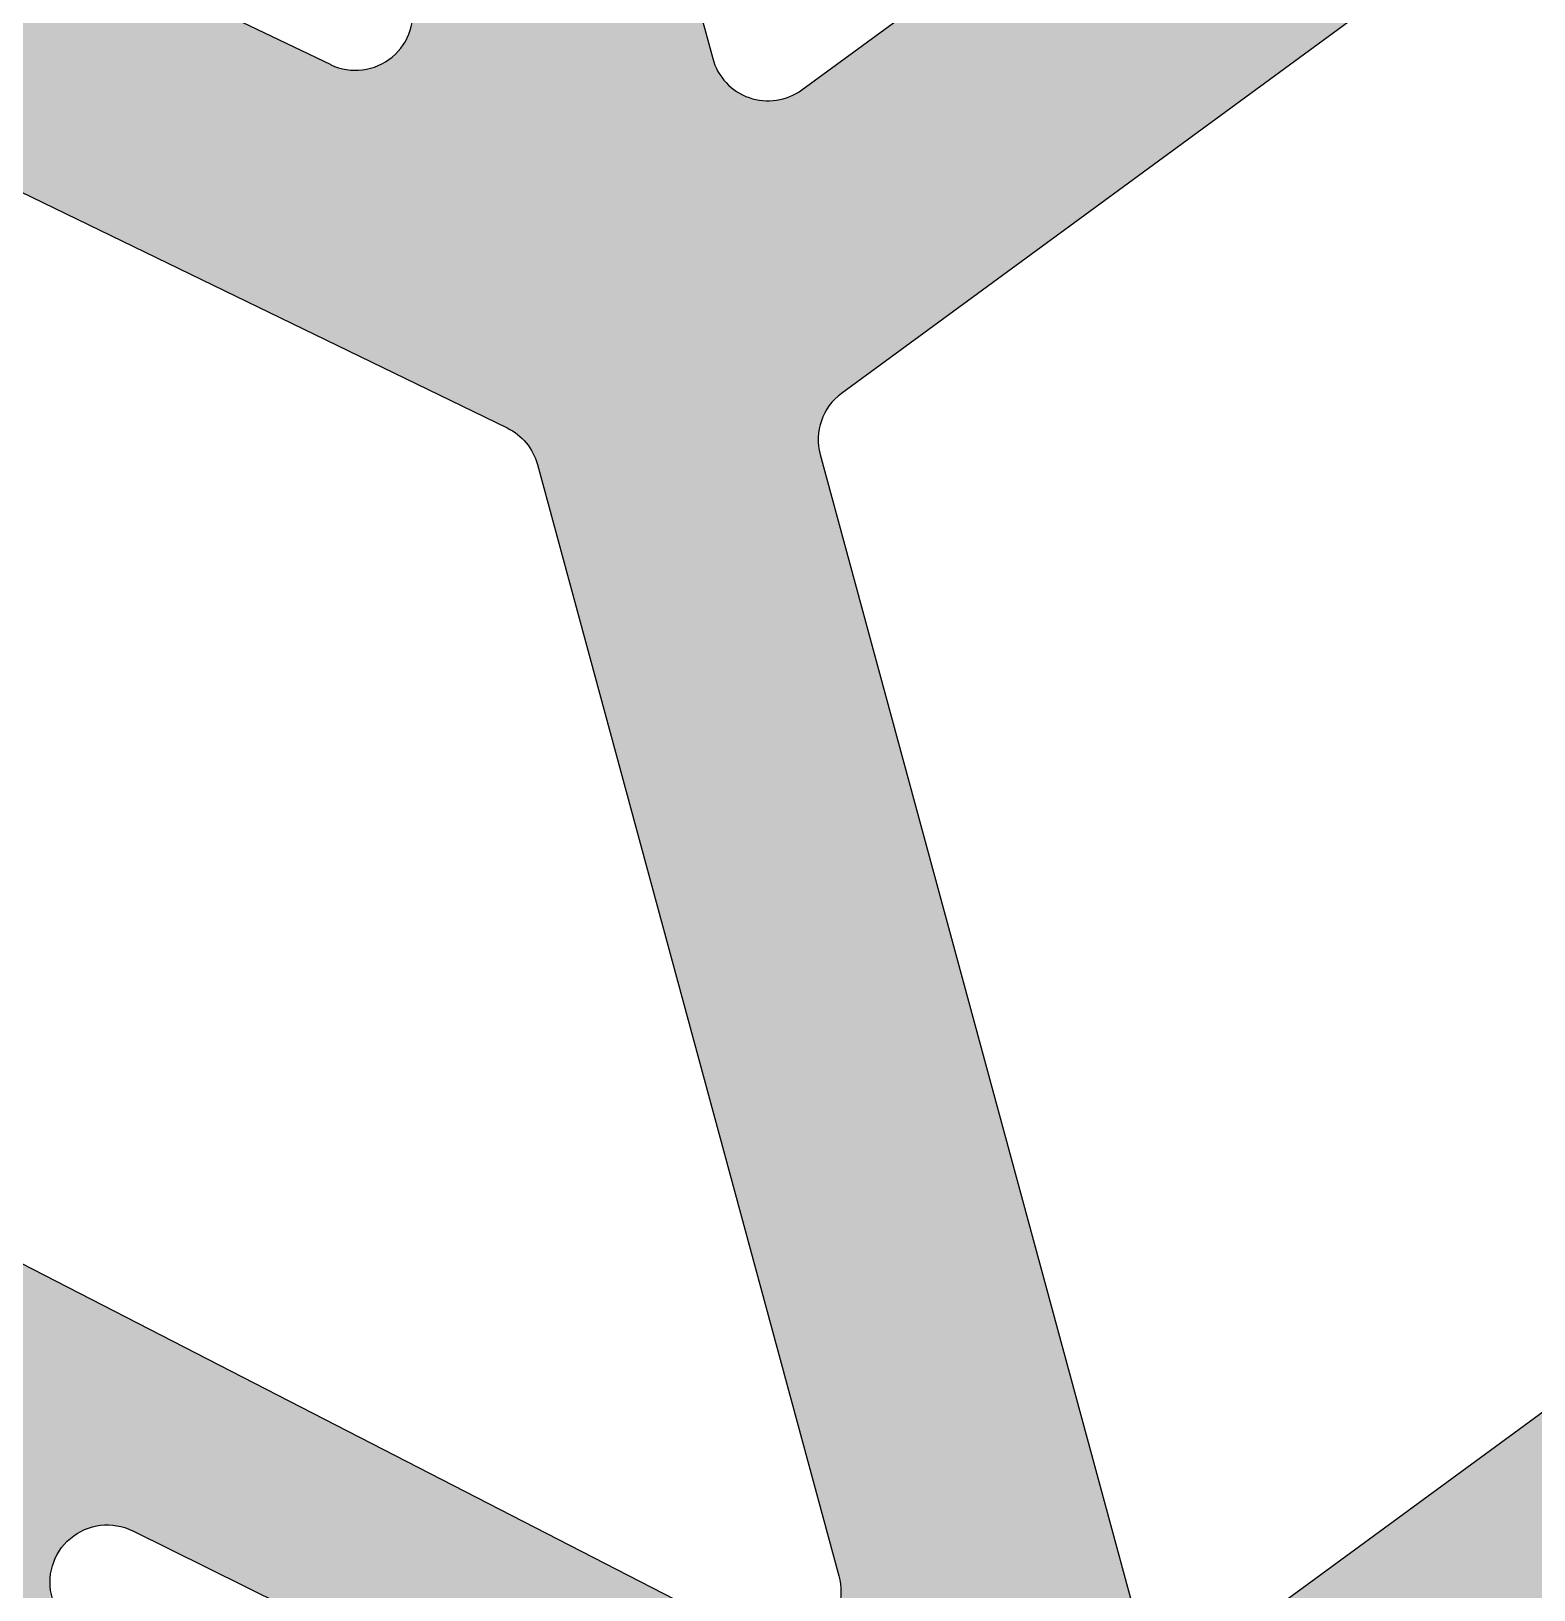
# Model space of a CAD drawing. Extents: x 181 to 485, y 440 to 775.
# Drawn here: x 300.5 to 352.9, y 508.9 to 563.2 of the extents above; entities that cross this region are included whole.
import ezdxf

# ---------------------------------------------------------------- set-up
doc = ezdxf.new("R2010")
doc.units = 0
doc.layers.add('LAYER_01', color=7, linetype='CONTINUOUS')

# ---------------------------------------------------------------- blocks, each defined once
blk = doc.blocks.new('*U1')
at = {"layer": 'LAYER_01', "linetype": 'CONTINUOUS'}
for points in [[(313.765, 551.006), (313.765, 600.83), (317.051, 549.41)], [(317.051, 549.41), (313.765, 600.83), (317.051, 588.714)], [(317.051, 549.41), (317.051, 588.714), (317.098, 549.387)], [(317.098, 549.387), (317.051, 588.714), (317.098, 588.543)], [(317.098, 549.387), (317.098, 588.543), (317.144, 549.363)], [(317.144, 549.363), (317.098, 588.543), (317.144, 588.373)], [(317.144, 549.363), (317.144, 588.373), (317.189, 549.337)], [(317.189, 549.337), (317.144, 588.373), (317.189, 588.205)], [(317.189, 549.337), (317.189, 588.205), (317.235, 549.309)], [(317.235, 549.309), (317.189, 588.205), (317.235, 588.039)], [(317.235, 549.309), (317.235, 588.039), (317.279, 549.281)], [(317.279, 549.281), (317.235, 588.039), (317.279, 587.875)], [(317.279, 549.281), (317.279, 587.875), (317.323, 549.251)], [(317.323, 549.251), (317.279, 587.875), (317.323, 587.713)], [(317.323, 549.251), (317.323, 587.713), (317.366, 549.22)], [(317.366, 549.22), (317.323, 587.713), (317.366, 587.553)], [(363.522, 576.141), (328.713, 562.215), (363.522, 587.742)], [(317.366, 549.22), (317.366, 587.553), (317.409, 549.188)], [(317.409, 549.188), (317.366, 587.553), (317.409, 587.396)], [(317.409, 549.188), (317.409, 587.396), (317.451, 549.154)], [(317.451, 549.154), (317.409, 587.396), (317.451, 587.242)], [(317.451, 549.154), (317.451, 587.242), (317.492, 549.119)], [(317.492, 549.119), (317.451, 587.242), (317.492, 587.091)], [(317.492, 549.119), (317.492, 587.091), (317.532, 549.083)], [(317.532, 549.083), (317.492, 587.091), (317.532, 586.942)], [(317.532, 549.083), (317.532, 586.942), (317.571, 549.046)], [(317.571, 549.046), (317.532, 586.942), (317.571, 586.798)], [(317.571, 549.046), (317.571, 586.798), (317.61, 549.008)], [(317.61, 549.008), (317.571, 586.798), (317.61, 586.657)], [(317.61, 549.008), (317.61, 586.657), (317.647, 548.969)], [(317.647, 548.969), (317.61, 586.657), (317.647, 586.519)], [(317.647, 548.969), (317.647, 586.519), (317.683, 548.928)], [(317.683, 548.928), (317.647, 586.519), (317.683, 586.386)], [(317.683, 548.928), (317.683, 586.386), (317.718, 548.887)], [(317.718, 548.887), (317.683, 586.386), (317.718, 586.256)], [(317.718, 548.887), (317.718, 586.256), (317.752, 548.845)], [(317.752, 548.845), (317.718, 586.256), (317.752, 586.131)], [(317.752, 548.845), (317.752, 586.131), (317.785, 548.802)], [(317.785, 548.802), (317.752, 586.131), (317.785, 586.01)], [(317.785, 548.802), (317.785, 586.01), (317.817, 548.758)], [(317.817, 548.758), (317.785, 586.01), (317.817, 585.893)], [(317.817, 548.758), (317.817, 585.893), (317.847, 548.713)], [(317.847, 548.713), (317.817, 585.893), (317.847, 585.781)], [(317.847, 548.713), (317.847, 585.781), (317.876, 548.668)], [(317.876, 548.668), (317.847, 585.781), (317.876, 585.673)], [(317.876, 548.668), (317.876, 585.673), (317.904, 548.622)], [(317.904, 548.622), (317.876, 585.673), (317.904, 585.571)], [(317.904, 548.622), (317.904, 585.571), (317.931, 548.575)], [(317.931, 548.575), (317.904, 585.571), (317.931, 585.473)], [(317.931, 548.575), (317.931, 585.473), (317.956, 548.527)], [(317.956, 548.527), (317.931, 585.473), (317.956, 585.38)], [(317.956, 548.527), (317.956, 585.38), (317.98, 548.48)], [(317.98, 548.48), (317.956, 585.38), (317.98, 585.292)], [(317.98, 548.48), (317.98, 585.292), (318.002, 548.431)], [(318.002, 548.431), (317.98, 585.292), (318.002, 585.209)], [(318.002, 548.431), (318.002, 585.209), (318.023, 548.383)], [(318.023, 548.383), (318.002, 585.209), (318.023, 585.131)], [(318.023, 548.383), (318.023, 585.131), (318.043, 548.333)], [(318.043, 548.333), (318.023, 585.131), (318.043, 585.058)], [(318.043, 548.333), (318.043, 585.058), (318.062, 548.284)], [(318.062, 548.284), (318.043, 585.058), (318.062, 584.99)], [(318.062, 548.284), (318.062, 584.99), (318.079, 548.234)], [(318.079, 548.234), (318.062, 584.99), (318.079, 584.928)], [(318.079, 548.234), (318.079, 584.928), (318.094, 548.185)], [(318.094, 548.185), (318.079, 584.928), (318.094, 584.87)], [(318.094, 548.185), (318.094, 584.87), (318.108, 548.135)], [(318.108, 548.135), (318.094, 584.87), (318.108, 584.818)], [(318.108, 548.135), (318.108, 584.818), (324.219, 525.608)], [(324.219, 525.608), (318.108, 584.818), (324.219, 562.291)], [(328.713, 550.615), (328.713, 562.215), (363.522, 576.141)], [(288.233, 563.398), (288.233, 572.955), (310.899, 552.396)], [(310.899, 552.396), (288.233, 572.955), (310.899, 562.078)], [(313.757, 551.009), (313.754, 563.672), (313.757, 563.708)], [(313.76, 551.008), (313.757, 563.708), (313.76, 563.744)], [(313.757, 551.009), (313.757, 563.708), (313.76, 551.008)], [(313.762, 551.007), (313.76, 563.744), (313.762, 563.78)], [(313.76, 551.008), (313.76, 563.744), (313.762, 551.007)], [(313.764, 551.006), (313.762, 563.78), (313.764, 563.816)], [(313.762, 551.007), (313.762, 563.78), (313.764, 551.006)], [(313.765, 551.006), (313.764, 563.852), (313.765, 563.888)], [(313.764, 551.006), (313.764, 563.816), (313.764, 563.852)], [(313.764, 551.006), (313.764, 563.852), (313.765, 551.006)], [(313.764, 551.006), (313.764, 563.816), (313.764, 551.006)], [(313.623, 551.075), (313.609, 563.107), (313.623, 563.141)], [(313.636, 551.068), (313.623, 563.141), (313.636, 563.175)], [(313.623, 551.075), (313.623, 563.141), (313.636, 551.068)], [(313.648, 551.062), (313.636, 563.175), (313.648, 563.209)], [(313.636, 551.068), (313.636, 563.175), (313.648, 551.062)], [(313.66, 551.056), (313.648, 563.209), (313.66, 563.244)], [(313.648, 551.062), (313.648, 563.209), (313.66, 551.056)], [(313.672, 551.051), (313.66, 563.244), (313.672, 563.279)], [(313.66, 551.056), (313.66, 563.244), (313.672, 551.051)], [(313.683, 551.046), (313.672, 563.279), (313.683, 563.314)], [(313.672, 551.051), (313.672, 563.279), (313.683, 551.046)], [(313.693, 551.041), (313.683, 563.314), (313.693, 563.349)], [(313.683, 551.046), (313.683, 563.314), (313.693, 551.041)], [(313.702, 551.036), (313.693, 563.349), (313.702, 563.384)], [(313.693, 551.041), (313.693, 563.349), (313.702, 551.036)], [(313.711, 551.032), (313.702, 563.384), (313.711, 563.42)], [(313.702, 551.036), (313.702, 563.384), (313.711, 551.032)], [(313.719, 551.028), (313.711, 563.42), (313.719, 563.456)], [(313.711, 551.032), (313.711, 563.42), (313.719, 551.028)], [(313.726, 551.024), (313.719, 563.456), (313.726, 563.492)], [(313.719, 551.028), (313.719, 563.456), (313.726, 551.024)], [(313.733, 551.021), (313.726, 563.492), (313.733, 563.527)], [(313.726, 551.024), (313.726, 563.492), (313.733, 551.021)], [(313.739, 551.018), (313.733, 563.527), (313.739, 563.563)], [(313.733, 551.021), (313.733, 563.527), (313.739, 551.018)], [(313.745, 551.015), (313.739, 563.563), (313.745, 563.6)], [(313.739, 551.018), (313.739, 563.563), (313.745, 551.015)], [(313.75, 551.013), (313.745, 563.6), (313.75, 563.636)], [(313.745, 551.015), (313.745, 563.6), (313.75, 551.013)], [(313.754, 551.011), (313.75, 563.636), (313.754, 563.672)], [(313.75, 551.013), (313.75, 563.636), (313.754, 551.011)], [(313.754, 551.011), (313.754, 563.672), (313.757, 551.009)], [(313.312, 551.226), (313.289, 562.587), (313.312, 562.614)], [(313.334, 551.215), (313.312, 562.614), (313.334, 562.641)], [(313.312, 551.226), (313.312, 562.614), (313.334, 551.215)], [(313.356, 551.204), (313.334, 562.641), (313.356, 562.669)], [(313.334, 551.215), (313.334, 562.641), (313.356, 551.204)], [(313.377, 551.194), (313.356, 562.669), (313.377, 562.698)], [(313.356, 551.204), (313.356, 562.669), (313.377, 551.194)], [(313.398, 551.184), (313.377, 562.698), (313.398, 562.727)], [(313.377, 551.194), (313.377, 562.698), (313.398, 551.184)], [(313.419, 551.174), (313.398, 562.727), (313.419, 562.756)], [(313.398, 551.184), (313.398, 562.727), (313.419, 551.174)], [(313.438, 551.164), (313.419, 562.756), (313.438, 562.786)], [(313.419, 551.174), (313.419, 562.756), (313.438, 551.164)], [(313.458, 551.155), (313.438, 562.786), (313.458, 562.817)], [(313.438, 551.164), (313.438, 562.786), (313.458, 551.155)], [(313.477, 551.145), (313.458, 562.817), (313.477, 562.847)], [(313.458, 551.155), (313.458, 562.817), (313.477, 551.145)], [(313.495, 551.136), (313.477, 562.847), (313.495, 562.879)], [(313.477, 551.145), (313.477, 562.847), (313.495, 551.136)], [(313.513, 551.128), (313.495, 562.879), (313.513, 562.91)], [(313.495, 551.136), (313.495, 562.879), (313.513, 551.128)], [(313.531, 551.119), (313.513, 562.91), (313.531, 562.942)], [(313.513, 551.128), (313.513, 562.91), (313.531, 551.119)], [(313.547, 551.111), (313.531, 562.942), (313.547, 562.974)], [(313.531, 551.119), (313.531, 562.942), (313.547, 551.111)], [(313.564, 551.103), (313.547, 562.974), (313.564, 563.007)], [(313.547, 551.111), (313.547, 562.974), (313.564, 551.103)], [(313.579, 551.096), (313.564, 563.007), (313.579, 563.04)], [(313.564, 551.103), (313.564, 563.007), (313.579, 551.096)], [(313.594, 551.088), (313.579, 563.04), (313.594, 563.073)], [(313.579, 551.096), (313.579, 563.04), (313.594, 551.088)], [(313.609, 551.081), (313.594, 563.073), (313.609, 563.107)], [(313.594, 551.088), (313.594, 563.073), (313.609, 551.081)], [(313.609, 551.081), (313.609, 563.107), (313.623, 551.075)], [(310.899, 552.396), (310.899, 562.078), (310.961, 552.367)], [(310.961, 552.367), (310.899, 562.078), (310.961, 562.05)], [(310.961, 552.367), (310.961, 562.05), (311.024, 552.336)], [(311.024, 552.336), (310.961, 562.05), (311.024, 562.023)], [(312.57, 551.585), (312.537, 562.036), (312.57, 562.051)], [(312.603, 551.57), (312.57, 562.051), (312.603, 562.065)], [(312.57, 551.585), (312.57, 562.051), (312.603, 551.57)], [(312.635, 551.554), (312.603, 562.065), (312.635, 562.081)], [(312.603, 551.57), (312.603, 562.065), (312.635, 551.554)], [(312.667, 551.538), (312.635, 562.081), (312.667, 562.096)], [(312.635, 551.554), (312.635, 562.081), (312.667, 551.538)], [(312.699, 551.523), (312.667, 562.096), (312.699, 562.113)], [(312.667, 551.538), (312.667, 562.096), (312.699, 551.523)], [(312.73, 551.508), (312.699, 562.113), (312.73, 562.129)], [(312.699, 551.523), (312.699, 562.113), (312.73, 551.508)], [(312.761, 551.493), (312.73, 562.129), (312.761, 562.147)], [(312.73, 551.508), (312.73, 562.129), (312.761, 551.493)], [(312.791, 551.478), (312.761, 562.147), (312.791, 562.165)], [(312.761, 551.493), (312.761, 562.147), (312.791, 551.478)], [(312.821, 551.464), (312.791, 562.165), (312.821, 562.183)], [(312.791, 551.478), (312.791, 562.165), (312.821, 551.464)], [(312.88, 551.435), (312.821, 562.183), (312.88, 562.221)], [(312.821, 551.464), (312.821, 562.183), (312.88, 551.435)], [(312.936, 551.408), (312.88, 562.221), (312.936, 562.26)], [(312.88, 551.435), (312.88, 562.221), (312.936, 551.408)], [(312.991, 551.381), (312.936, 562.26), (312.991, 562.301)], [(312.936, 551.408), (312.936, 562.26), (312.991, 551.381)], [(313.044, 551.355), (312.991, 562.301), (313.044, 562.344)], [(312.991, 551.381), (312.991, 562.301), (313.044, 551.355)], [(313.096, 551.331), (313.044, 562.344), (313.096, 562.388)], [(313.044, 551.355), (313.044, 562.344), (313.096, 551.331)], [(313.146, 551.306), (313.096, 562.388), (313.146, 562.435)], [(313.096, 551.331), (313.096, 562.388), (313.146, 551.306)], [(313.195, 551.282), (313.146, 562.435), (313.195, 562.483)], [(313.146, 551.306), (313.146, 562.435), (313.195, 551.282)], [(313.243, 551.259), (313.195, 562.483), (313.243, 562.534)], [(313.195, 551.282), (313.195, 562.483), (313.243, 551.259)], [(313.266, 551.248), (313.243, 562.534), (313.266, 562.56)], [(313.243, 551.259), (313.243, 562.534), (313.266, 551.248)], [(313.289, 551.237), (313.266, 562.56), (313.289, 562.587)], [(313.266, 551.248), (313.266, 562.56), (313.289, 551.237)], [(313.289, 551.237), (313.289, 562.587), (313.312, 551.226)], [(324.219, 525.608), (324.219, 562.291), (324.235, 525.549)], [(324.235, 525.549), (324.219, 562.291), (324.235, 562.235)], [(324.235, 525.549), (324.235, 562.235), (324.253, 525.483)], [(324.253, 525.483), (324.235, 562.235), (324.253, 562.179)], [(324.253, 525.483), (324.253, 562.179), (324.273, 525.41)], [(324.273, 525.41), (324.253, 562.179), (324.273, 562.123)], [(324.273, 525.41), (324.273, 562.123), (324.294, 525.331)], [(324.294, 525.331), (324.273, 562.123), (324.294, 562.068)], [(324.294, 525.331), (324.294, 562.068), (324.317, 525.246)], [(324.317, 525.246), (324.294, 562.068), (324.317, 562.012)], [(328.494, 550.428), (328.468, 562.035), (328.494, 562.054)], [(328.52, 550.453), (328.494, 562.054), (328.52, 562.073)], [(328.494, 550.428), (328.494, 562.054), (328.52, 550.453)], [(328.547, 550.478), (328.52, 562.073), (328.547, 562.093)], [(328.52, 550.453), (328.52, 562.073), (328.547, 550.478)], [(328.574, 550.502), (328.547, 562.093), (328.574, 562.113)], [(328.547, 550.478), (328.547, 562.093), (328.574, 550.502)], [(328.601, 550.526), (328.574, 562.113), (328.601, 562.133)], [(328.574, 550.502), (328.574, 562.113), (328.601, 550.526)], [(328.629, 550.549), (328.601, 562.133), (328.629, 562.153)], [(328.601, 550.526), (328.601, 562.133), (328.629, 550.549)], [(328.657, 550.572), (328.629, 562.153), (328.657, 562.174)], [(328.629, 550.549), (328.629, 562.153), (328.657, 550.572)], [(328.685, 550.593), (328.657, 562.174), (328.685, 562.194)], [(328.657, 550.572), (328.657, 562.174), (328.685, 550.593)], [(328.713, 550.615), (328.685, 562.194), (328.713, 562.215)], [(328.685, 550.593), (328.685, 562.194), (328.713, 550.615)], [(311.024, 552.336), (311.024, 562.023), (311.089, 552.305)], [(311.089, 552.305), (311.024, 562.023), (311.089, 561.999)], [(311.089, 552.305), (311.089, 561.999), (311.155, 552.272)], [(311.155, 552.272), (311.089, 561.999), (311.155, 561.976)], [(311.155, 552.272), (311.155, 561.976), (311.188, 552.256)], [(311.188, 552.256), (311.155, 561.976), (311.188, 561.966)], [(311.188, 552.256), (311.188, 561.966), (311.222, 552.24)], [(311.222, 552.24), (311.188, 561.966), (311.222, 561.956)], [(311.222, 552.24), (311.222, 561.956), (311.256, 552.223)], [(311.256, 552.223), (311.222, 561.956), (311.256, 561.947)], [(311.256, 552.223), (311.256, 561.947), (311.291, 552.207)], [(311.291, 552.207), (311.256, 561.947), (311.291, 561.938)], [(311.291, 552.207), (311.291, 561.938), (311.325, 552.19)], [(311.325, 552.19), (311.291, 561.938), (311.325, 561.93)], [(311.325, 552.19), (311.325, 561.93), (311.36, 552.173)], [(311.36, 552.173), (311.325, 561.93), (311.36, 561.922)], [(311.36, 552.173), (311.36, 561.922), (311.395, 552.156)], [(311.395, 552.156), (311.36, 561.922), (311.395, 561.915)], [(311.395, 552.156), (311.395, 561.915), (311.43, 552.139)], [(311.43, 552.139), (311.395, 561.915), (311.43, 561.909)], [(311.43, 552.139), (311.43, 561.909), (311.466, 552.122)], [(311.466, 552.122), (311.43, 561.909), (311.466, 561.903)], [(311.466, 552.122), (311.466, 561.903), (311.502, 552.104)], [(311.502, 552.104), (311.466, 561.903), (311.502, 561.898)], [(311.502, 552.104), (311.502, 561.898), (311.537, 552.087)], [(311.537, 552.087), (311.502, 561.898), (311.537, 561.894)], [(311.537, 552.087), (311.537, 561.894), (311.573, 552.069)], [(311.573, 552.069), (311.537, 561.894), (311.573, 561.89)], [(311.573, 552.069), (311.573, 561.89), (311.609, 552.052)], [(311.609, 552.052), (311.573, 561.89), (311.609, 561.887)], [(311.609, 552.052), (311.609, 561.887), (311.646, 552.034)], [(311.646, 552.034), (311.609, 561.887), (311.646, 561.885)], [(311.646, 552.034), (311.646, 561.885), (311.682, 552.017)], [(311.682, 552.017), (311.646, 561.885), (311.682, 561.883)], [(311.682, 552.017), (311.682, 561.883), (311.719, 551.999)], [(311.719, 551.999), (311.682, 561.883), (311.719, 561.882)], [(311.719, 551.999), (311.719, 561.882), (311.755, 551.981)], [(311.755, 551.981), (311.719, 561.882), (311.755, 561.881)], [(311.755, 551.981), (311.755, 561.881), (311.792, 551.963)], [(311.792, 551.963), (311.755, 561.881), (311.792, 561.881)], [(311.828, 551.946), (311.792, 561.881), (311.828, 561.882)], [(311.792, 551.963), (311.792, 561.881), (311.828, 551.946)], [(311.865, 551.928), (311.828, 561.882), (311.865, 561.884)], [(311.828, 551.946), (311.828, 561.882), (311.865, 551.928)], [(311.901, 551.91), (311.865, 561.884), (311.901, 561.886)], [(311.865, 551.928), (311.865, 561.884), (311.901, 551.91)], [(311.938, 551.892), (311.901, 561.886), (311.938, 561.889)], [(311.901, 551.91), (311.901, 561.886), (311.938, 551.892)], [(311.974, 551.875), (311.938, 561.889), (311.974, 561.892)], [(311.938, 551.892), (311.938, 561.889), (311.974, 551.875)], [(312.011, 551.857), (311.974, 561.892), (312.011, 561.896)], [(311.974, 551.875), (311.974, 561.892), (312.011, 551.857)], [(312.047, 551.839), (312.011, 561.896), (312.047, 561.901)], [(312.011, 551.857), (312.011, 561.896), (312.047, 551.839)], [(312.083, 551.822), (312.047, 561.901), (312.083, 561.907)], [(312.047, 551.839), (312.047, 561.901), (312.083, 551.822)], [(312.119, 551.804), (312.083, 561.907), (312.119, 561.913)], [(312.083, 551.822), (312.083, 561.907), (312.119, 551.804)], [(312.155, 551.787), (312.119, 561.913), (312.155, 561.92)], [(312.119, 551.804), (312.119, 561.913), (312.155, 551.787)], [(312.191, 551.769), (312.155, 561.92), (312.191, 561.927)], [(312.155, 551.787), (312.155, 561.92), (312.191, 551.769)], [(312.227, 551.752), (312.191, 561.927), (312.227, 561.935)], [(312.191, 551.769), (312.191, 561.927), (312.227, 551.752)], [(312.262, 551.735), (312.227, 561.935), (312.262, 561.944)], [(312.227, 551.752), (312.227, 561.935), (312.262, 551.735)], [(312.298, 551.718), (312.262, 561.944), (312.298, 561.953)], [(312.262, 551.735), (312.262, 561.944), (312.298, 551.718)], [(312.333, 551.701), (312.298, 561.953), (312.333, 561.963)], [(312.298, 551.718), (312.298, 561.953), (312.333, 551.701)], [(312.368, 551.684), (312.333, 561.963), (312.368, 561.974)], [(312.333, 551.701), (312.333, 561.963), (312.368, 551.684)], [(312.402, 551.667), (312.368, 561.974), (312.402, 561.985)], [(312.368, 551.684), (312.368, 561.974), (312.402, 551.667)], [(312.436, 551.65), (312.402, 561.985), (312.436, 561.997)], [(312.402, 551.667), (312.402, 561.985), (312.436, 551.65)], [(312.47, 551.634), (312.436, 561.997), (312.47, 562.01)], [(312.436, 551.65), (312.436, 561.997), (312.47, 551.634)], [(312.504, 551.618), (312.47, 562.01), (312.504, 562.023)], [(312.47, 551.634), (312.47, 562.01), (312.504, 551.618)], [(312.537, 551.601), (312.504, 562.023), (312.537, 562.036)], [(312.504, 551.618), (312.504, 562.023), (312.537, 551.601)], [(312.537, 551.601), (312.537, 562.036), (312.57, 551.585)], [(324.317, 525.246), (324.317, 562.012), (324.342, 525.154)], [(324.342, 525.154), (324.317, 562.012), (324.342, 561.958)], [(324.342, 525.154), (324.342, 561.958), (324.369, 525.055)], [(324.369, 525.055), (324.342, 561.958), (324.369, 561.903)], [(324.369, 525.055), (324.369, 561.903), (324.398, 524.95)], [(324.398, 524.95), (324.369, 561.903), (324.398, 561.85)], [(324.398, 524.95), (324.398, 561.85), (324.428, 524.839)], [(324.428, 524.839), (324.398, 561.85), (324.428, 561.797)], [(324.428, 524.839), (324.428, 561.797), (324.46, 524.721)], [(324.46, 524.721), (324.428, 561.797), (324.46, 561.744)], [(324.46, 524.721), (324.46, 561.744), (324.493, 524.597)], [(324.493, 524.597), (324.46, 561.744), (324.493, 561.693)], [(324.493, 524.597), (324.493, 561.693), (324.529, 524.467)], [(324.529, 524.467), (324.493, 561.693), (324.529, 561.643)], [(324.529, 524.467), (324.529, 561.643), (324.566, 524.331)], [(324.566, 524.331), (324.529, 561.643), (324.566, 561.593)], [(324.566, 524.331), (324.566, 561.593), (324.604, 524.189)], [(324.604, 524.189), (324.566, 561.593), (324.604, 561.545)], [(324.604, 524.189), (324.604, 561.545), (324.644, 524.042)], [(324.644, 524.042), (324.604, 561.545), (324.644, 561.498)], [(327.896, 512.052), (327.332, 561.202), (327.896, 561.616)], [(327.896, 548.984), (327.896, 561.616), (327.896, 549.022)], [(327.896, 549.022), (327.896, 561.616), (327.896, 561.616)], [(327.896, 549.022), (327.896, 561.616), (327.897, 549.06)], [(327.897, 549.06), (327.896, 561.616), (327.897, 561.616)], [(327.898, 549.098), (327.897, 561.616), (327.898, 561.617)], [(327.897, 549.06), (327.897, 561.616), (327.898, 549.098)], [(327.901, 549.135), (327.898, 561.617), (327.901, 561.619)], [(327.898, 549.098), (327.898, 561.617), (327.901, 549.135)], [(327.904, 549.173), (327.901, 561.619), (327.904, 561.621)], [(327.901, 549.135), (327.901, 561.619), (327.904, 549.173)], [(327.907, 549.212), (327.904, 561.621), (327.907, 561.624)], [(327.904, 549.173), (327.904, 561.621), (327.907, 549.212)], [(327.912, 549.25), (327.907, 561.624), (327.912, 561.627)], [(327.907, 549.212), (327.907, 561.624), (327.912, 549.25)], [(327.917, 549.288), (327.912, 561.627), (327.917, 561.631)], [(327.912, 549.25), (327.912, 561.627), (327.917, 549.288)], [(327.923, 549.326), (327.917, 561.631), (327.923, 561.635)], [(327.917, 549.288), (327.917, 561.631), (327.923, 549.326)], [(327.929, 549.363), (327.923, 561.635), (327.929, 561.64)], [(327.923, 549.326), (327.923, 561.635), (327.929, 549.363)], [(327.937, 549.401), (327.929, 561.64), (327.937, 561.645)], [(327.929, 549.363), (327.929, 561.64), (327.937, 549.401)], [(327.945, 549.439), (327.937, 561.645), (327.945, 561.651)], [(327.937, 549.401), (327.937, 561.645), (327.945, 549.439)], [(327.953, 549.477), (327.945, 561.651), (327.953, 561.658)], [(327.945, 549.439), (327.945, 561.651), (327.953, 549.477)], [(327.963, 549.514), (327.953, 561.658), (327.963, 561.665)], [(327.953, 549.477), (327.953, 561.658), (327.963, 549.514)], [(327.973, 549.552), (327.963, 561.665), (327.973, 561.672)], [(327.963, 549.514), (327.963, 561.665), (327.973, 549.552)], [(327.984, 549.589), (327.973, 561.672), (327.984, 561.68)], [(327.973, 549.552), (327.973, 561.672), (327.984, 549.589)], [(327.996, 549.626), (327.984, 561.68), (327.996, 561.689)], [(327.984, 549.589), (327.984, 561.68), (327.996, 549.626)], [(328.008, 549.662), (327.996, 561.689), (328.008, 561.698)], [(327.996, 549.626), (327.996, 561.689), (328.008, 549.662)], [(328.022, 549.699), (328.008, 561.698), (328.022, 561.708)], [(328.008, 549.662), (328.008, 561.698), (328.022, 549.699)], [(328.035, 549.735), (328.022, 561.708), (328.035, 561.718)], [(328.022, 549.699), (328.022, 561.708), (328.035, 549.735)], [(328.05, 549.771), (328.035, 561.718), (328.05, 561.729)], [(328.035, 549.735), (328.035, 561.718), (328.05, 549.771)], [(328.065, 549.807), (328.05, 561.729), (328.065, 561.74)], [(328.05, 549.771), (328.05, 561.729), (328.065, 549.807)], [(328.081, 549.842), (328.065, 561.74), (328.081, 561.751)], [(328.065, 549.807), (328.065, 561.74), (328.081, 549.842)], [(328.098, 549.877), (328.081, 561.751), (328.098, 561.764)], [(328.081, 549.842), (328.081, 561.751), (328.098, 549.877)], [(328.115, 549.911), (328.098, 561.764), (328.115, 561.776)], [(328.098, 549.877), (328.098, 561.764), (328.115, 549.911)], [(328.133, 549.945), (328.115, 561.776), (328.133, 561.789)], [(328.115, 549.911), (328.115, 561.776), (328.133, 549.945)], [(328.151, 549.979), (328.133, 561.789), (328.151, 561.803)], [(328.133, 549.945), (328.133, 561.789), (328.151, 549.979)], [(328.17, 550.013), (328.151, 561.803), (328.17, 561.817)], [(328.151, 549.979), (328.151, 561.803), (328.17, 550.013)], [(328.19, 550.046), (328.17, 561.817), (328.19, 561.831)], [(328.17, 550.013), (328.17, 561.817), (328.19, 550.046)], [(328.21, 550.078), (328.19, 561.831), (328.21, 561.846)], [(328.19, 550.046), (328.19, 561.831), (328.21, 550.078)], [(328.231, 550.11), (328.21, 561.846), (328.231, 561.861)], [(328.21, 550.078), (328.21, 561.846), (328.231, 550.11)], [(328.253, 550.142), (328.231, 561.861), (328.253, 561.877)], [(328.231, 550.11), (328.231, 561.861), (328.253, 550.142)], [(328.275, 550.173), (328.253, 561.877), (328.275, 561.893)], [(328.253, 550.142), (328.253, 561.877), (328.275, 550.173)], [(328.297, 550.203), (328.275, 561.893), (328.297, 561.91)], [(328.275, 550.173), (328.275, 561.893), (328.297, 550.203)], [(328.32, 550.233), (328.297, 561.91), (328.32, 561.927)], [(328.297, 550.203), (328.297, 561.91), (328.32, 550.233)], [(328.344, 550.263), (328.32, 561.927), (328.344, 561.944)], [(328.32, 550.233), (328.32, 561.927), (328.344, 550.263)], [(328.368, 550.292), (328.344, 561.944), (328.368, 561.961)], [(328.344, 550.263), (328.344, 561.944), (328.368, 550.292)], [(328.392, 550.32), (328.368, 561.961), (328.392, 561.979)], [(328.368, 550.292), (328.368, 561.961), (328.392, 550.32)], [(328.417, 550.348), (328.392, 561.979), (328.417, 561.997)], [(328.392, 550.32), (328.392, 561.979), (328.417, 550.348)], [(328.442, 550.375), (328.417, 561.997), (328.442, 562.016)], [(328.417, 550.348), (328.417, 561.997), (328.442, 550.375)], [(328.468, 550.402), (328.442, 562.016), (328.468, 562.035)], [(328.442, 550.375), (328.442, 562.016), (328.468, 550.402)], [(328.468, 550.402), (328.468, 562.035), (328.494, 550.428)], [(324.644, 524.042), (324.644, 561.498), (324.685, 523.889)], [(324.685, 523.889), (324.644, 561.498), (324.685, 561.452)], [(324.685, 523.889), (324.685, 561.452), (324.728, 523.732)], [(324.728, 523.732), (324.685, 561.452), (324.728, 561.408)], [(324.728, 523.732), (324.728, 561.408), (324.772, 523.569)], [(324.772, 523.569), (324.728, 561.408), (324.772, 561.364)], [(324.772, 523.569), (324.772, 561.364), (324.818, 523.402)], [(324.818, 523.402), (324.772, 561.364), (324.818, 561.323)], [(324.818, 523.402), (324.818, 561.323), (324.864, 523.23)], [(324.864, 523.23), (324.818, 561.323), (324.864, 561.282)], [(324.864, 523.23), (324.864, 561.282), (324.912, 523.054)], [(324.912, 523.054), (324.864, 561.282), (324.912, 561.243)], [(324.912, 523.054), (324.912, 561.243), (324.961, 522.874)], [(324.961, 522.874), (324.912, 561.243), (324.961, 561.206)], [(324.961, 522.874), (324.961, 561.206), (325.01, 522.691)], [(325.01, 522.691), (324.961, 561.206), (325.01, 561.171)], [(325.01, 522.691), (325.01, 561.171), (325.061, 522.504)], [(325.061, 522.504), (325.01, 561.171), (325.061, 561.137)], [(325.061, 522.504), (325.061, 561.137), (325.113, 522.314)], [(325.113, 522.314), (325.061, 561.137), (325.113, 561.104)], [(325.113, 522.314), (325.113, 561.104), (325.165, 522.122)], [(325.165, 522.122), (325.113, 561.104), (325.165, 561.074)], [(325.165, 522.122), (325.165, 561.074), (325.218, 521.927)], [(325.218, 521.927), (325.165, 561.074), (325.218, 561.045)], [(325.218, 521.927), (325.218, 561.045), (325.271, 521.73)], [(325.271, 521.73), (325.218, 561.045), (325.271, 561.018)], [(325.271, 521.73), (325.271, 561.018), (325.325, 521.531)], [(325.325, 521.531), (325.271, 561.018), (325.325, 560.993)], [(325.325, 521.531), (325.325, 560.993), (325.379, 521.331)], [(325.379, 521.331), (325.325, 560.993), (325.379, 560.969)], [(325.379, 521.331), (325.379, 560.969), (325.434, 521.13)], [(325.434, 521.13), (325.379, 560.969), (325.434, 560.947)], [(326.917, 515.662), (326.86, 560.945), (326.917, 560.968)], [(326.973, 515.457), (326.917, 560.968), (326.973, 560.992)], [(326.917, 515.662), (326.917, 560.968), (326.973, 515.457)], [(327.028, 515.255), (326.973, 560.992), (327.028, 561.018)], [(326.973, 515.457), (326.973, 560.992), (327.028, 515.255)], [(327.081, 515.057), (327.028, 561.018), (327.081, 561.045)], [(327.028, 515.255), (327.028, 561.018), (327.081, 515.057)], [(327.134, 514.863), (327.081, 561.045), (327.134, 561.074)], [(327.081, 515.057), (327.081, 561.045), (327.134, 514.863)], [(327.185, 514.673), (327.134, 561.074), (327.185, 561.104)], [(327.134, 514.863), (327.134, 561.074), (327.185, 514.673)], [(327.235, 514.488), (327.185, 561.104), (327.235, 561.135)], [(327.185, 514.673), (327.185, 561.104), (327.235, 514.488)], [(327.284, 514.308), (327.235, 561.135), (327.284, 561.168)], [(327.235, 514.488), (327.235, 561.135), (327.284, 514.308)], [(327.332, 514.132), (327.284, 561.168), (327.332, 561.202)], [(327.284, 514.308), (327.284, 561.168), (327.332, 514.132)], [(327.332, 514.132), (327.332, 561.202), (327.896, 512.052)], [(325.434, 521.13), (325.434, 560.947), (325.489, 520.927)], [(325.489, 520.927), (325.434, 560.947), (325.489, 560.927)], [(325.489, 520.927), (325.489, 560.927), (325.544, 520.723)], [(325.544, 520.723), (325.489, 560.927), (325.544, 560.909)], [(325.544, 520.723), (325.544, 560.909), (325.601, 520.515)], [(325.601, 520.515), (325.544, 560.909), (325.601, 560.892)], [(325.601, 520.515), (325.601, 560.892), (325.658, 520.305)], [(325.658, 520.305), (325.601, 560.892), (325.658, 560.876)], [(325.658, 520.305), (325.658, 560.876), (325.716, 520.091)], [(325.716, 520.091), (325.658, 560.876), (325.716, 560.862)], [(325.716, 520.091), (325.716, 560.862), (325.774, 519.875)], [(325.774, 519.875), (325.716, 560.862), (325.774, 560.85)], [(325.774, 519.875), (325.774, 560.85), (325.834, 519.656)], [(325.834, 519.656), (325.774, 560.85), (325.834, 560.84)], [(325.834, 519.656), (325.834, 560.84), (325.893, 519.435)], [(325.893, 519.435), (325.834, 560.84), (325.893, 560.831)], [(325.893, 519.435), (325.893, 560.831), (325.954, 519.213)], [(325.954, 519.213), (325.893, 560.831), (325.954, 560.824)], [(325.954, 519.213), (325.954, 560.824), (326.015, 518.989)], [(326.015, 518.989), (325.954, 560.824), (326.015, 560.819)], [(326.015, 518.989), (326.015, 560.819), (326.076, 518.764)], [(326.076, 518.764), (326.015, 560.819), (326.076, 560.816)], [(326.076, 518.764), (326.076, 560.816), (326.137, 518.537)], [(326.137, 518.537), (326.076, 560.816), (326.137, 560.815)], [(326.137, 518.537), (326.137, 560.815), (326.199, 518.311)], [(326.199, 518.311), (326.137, 560.815), (326.199, 560.815)], [(326.26, 518.084), (326.199, 560.815), (326.26, 560.818)], [(326.199, 518.311), (326.199, 560.815), (326.26, 518.084)], [(326.322, 517.857), (326.26, 560.818), (326.322, 560.822)], [(326.26, 518.084), (326.26, 560.818), (326.322, 517.857)], [(326.383, 517.63), (326.322, 560.822), (326.383, 560.829)], [(326.322, 517.857), (326.322, 560.822), (326.383, 517.63)], [(326.444, 517.405), (326.383, 560.829), (326.444, 560.837)], [(326.383, 517.63), (326.383, 560.829), (326.444, 517.405)], [(326.505, 517.18), (326.444, 560.837), (326.505, 560.847)], [(326.444, 517.405), (326.444, 560.837), (326.505, 517.18)], [(326.566, 516.957), (326.505, 560.847), (326.566, 560.859)], [(326.505, 517.18), (326.505, 560.847), (326.566, 516.957)], [(326.626, 516.735), (326.566, 560.859), (326.626, 560.872)], [(326.566, 516.957), (326.566, 560.859), (326.626, 516.735)], [(326.686, 516.515), (326.626, 560.872), (326.686, 560.888)], [(326.626, 516.735), (326.626, 560.872), (326.686, 516.515)], [(326.745, 516.298), (326.686, 560.888), (326.745, 560.905)], [(326.686, 516.515), (326.686, 560.888), (326.745, 516.298)], [(326.803, 516.083), (326.745, 560.905), (326.803, 560.925)], [(326.745, 516.298), (326.745, 560.905), (326.803, 516.083)], [(326.86, 515.871), (326.803, 560.925), (326.86, 560.945)], [(326.803, 516.083), (326.803, 560.925), (326.86, 515.871)], [(326.86, 515.871), (326.86, 560.945), (326.917, 515.662)], [(327.896, 512.052), (327.896, 548.984), (327.897, 512.05)], [(327.897, 512.05), (327.896, 548.984), (327.897, 548.947)], [(327.897, 512.05), (327.897, 548.947), (327.898, 512.045)], [(327.898, 512.045), (327.897, 548.947), (327.898, 548.909)], [(327.898, 512.045), (327.898, 548.909), (327.9, 512.037)], [(327.9, 512.037), (327.898, 548.909), (327.9, 548.872)], [(327.9, 512.037), (327.9, 548.872), (327.903, 512.027)], [(327.903, 512.027), (327.9, 548.872), (327.903, 548.835)], [(327.903, 512.027), (327.903, 548.835), (327.907, 512.014)], [(327.907, 512.014), (327.903, 548.835), (327.907, 548.798)], [(327.907, 512.014), (327.907, 548.798), (327.911, 511.999)], [(327.911, 511.999), (327.907, 548.798), (327.911, 548.761)], [(327.911, 511.999), (327.911, 548.761), (327.915, 511.982)], [(327.915, 511.982), (327.911, 548.761), (327.915, 548.725)], [(327.915, 511.982), (327.915, 548.725), (327.921, 511.962)], [(327.921, 511.962), (327.915, 548.725), (327.921, 548.689)], [(327.921, 511.962), (327.921, 548.689), (327.927, 511.939)], [(327.927, 511.939), (327.921, 548.689), (327.927, 548.653)], [(327.927, 511.939), (327.927, 548.653), (327.933, 511.915)], [(327.933, 511.915), (327.927, 548.653), (327.933, 548.617)], [(327.933, 511.915), (327.933, 548.617), (327.941, 511.888)], [(327.941, 511.888), (327.933, 548.617), (327.941, 548.582)], [(327.941, 511.888), (327.941, 548.582), (327.949, 511.859)], [(327.949, 511.859), (327.941, 548.582), (327.949, 548.547)], [(327.949, 511.859), (327.949, 548.547), (327.957, 511.828)], [(327.957, 511.828), (327.949, 548.547), (327.957, 548.513)], [(327.957, 511.828), (327.957, 548.513), (327.966, 511.795)], [(327.966, 511.795), (327.957, 548.513), (327.966, 548.478)], [(327.966, 511.795), (327.966, 548.478), (328.621, 509.38)], [(328.621, 509.38), (327.966, 548.478), (328.621, 546.063)], [(328.621, 509.38), (328.621, 546.063), (328.638, 509.313)], [(328.638, 509.313), (328.621, 546.063), (328.638, 546.001)], [(328.638, 509.313), (328.638, 546.001), (328.653, 509.245)], [(328.653, 509.245), (328.638, 546.001), (328.653, 545.947)], [(328.653, 509.245), (328.653, 545.947), (328.659, 509.211)], [(328.659, 509.211), (328.653, 545.947), (328.659, 545.923)], [(328.659, 509.211), (328.659, 545.923), (328.665, 509.177)], [(328.665, 509.177), (328.659, 545.923), (328.665, 545.901)], [(328.665, 509.177), (328.665, 545.901), (328.67, 509.142)], [(328.67, 509.142), (328.665, 545.901), (328.67, 545.881)], [(328.67, 509.142), (328.67, 545.881), (328.675, 509.107)], [(328.675, 509.107), (328.67, 545.881), (328.675, 545.864)], [(328.675, 509.107), (328.675, 545.864), (328.679, 509.072)], [(328.679, 509.072), (328.675, 545.864), (328.679, 545.848)], [(328.679, 509.072), (328.679, 545.848), (328.683, 509.036)], [(328.683, 509.036), (328.679, 545.848), (328.683, 545.835)], [(328.683, 509.036), (328.683, 545.835), (328.686, 509.001)], [(328.686, 509.001), (328.683, 545.835), (328.686, 545.825)], [(328.686, 509.001), (328.686, 545.825), (328.688, 508.965)], [(328.688, 508.965), (328.686, 545.825), (328.688, 545.816)], [(328.688, 508.965), (328.688, 545.816), (328.69, 508.929)], [(328.69, 508.929), (328.688, 545.816), (328.69, 545.81)], [(328.69, 508.929), (328.69, 545.81), (328.691, 508.893)], [(328.691, 508.893), (328.69, 545.81), (328.691, 545.807)], [(328.691, 508.893), (328.691, 545.807), (328.691, 508.857)], [(328.691, 508.857), (328.691, 545.807), (328.691, 545.805)], [(328.691, 498.738), (328.691, 545.805), (331.136, 497.529)], [(331.136, 497.529), (328.691, 545.805), (331.136, 536.791)], [(331.136, 497.529), (331.136, 536.791), (331.182, 497.505)], [(331.182, 497.505), (331.136, 536.791), (331.182, 536.621)], [(331.182, 497.505), (331.182, 536.621), (331.228, 497.481)], [(331.228, 497.481), (331.182, 536.621), (331.228, 536.454)], [(331.228, 497.481), (331.228, 536.454), (331.273, 497.455)], [(331.273, 497.455), (331.228, 536.454), (331.273, 536.288)], [(331.273, 497.455), (331.273, 536.288), (331.317, 497.427)], [(331.317, 497.427), (331.273, 536.288), (331.317, 536.124)], [(331.317, 497.427), (331.317, 536.124), (331.361, 497.399)], [(331.361, 497.399), (331.317, 536.124), (331.361, 535.961)], [(331.361, 497.399), (331.361, 535.961), (331.405, 497.369)], [(331.405, 497.369), (331.361, 535.961), (331.405, 535.801)], [(331.405, 497.369), (331.405, 535.801), (331.448, 497.338)], [(331.448, 497.338), (331.405, 535.801), (331.448, 535.644)], [(331.448, 497.338), (331.448, 535.644), (331.49, 497.306)], [(331.49, 497.306), (331.448, 535.644), (331.49, 535.489)], [(331.49, 497.306), (331.49, 535.489), (331.531, 497.272)], [(331.531, 497.272), (331.49, 535.489), (331.531, 535.336)], [(331.531, 497.272), (331.531, 535.336), (331.571, 497.237)], [(331.571, 497.237), (331.531, 535.336), (331.571, 535.187)], [(331.571, 497.237), (331.571, 535.187), (331.611, 497.202)], [(331.611, 497.202), (331.571, 535.187), (331.611, 535.041)], [(331.611, 497.202), (331.611, 535.041), (331.65, 497.165)], [(331.65, 497.165), (331.611, 535.041), (331.65, 534.898)], [(331.65, 497.165), (331.65, 534.898), (331.687, 497.127)], [(331.687, 497.127), (331.65, 534.898), (331.687, 534.759)], [(331.687, 497.127), (331.687, 534.759), (331.724, 497.087)], [(331.724, 497.087), (331.687, 534.759), (331.724, 534.623)], [(331.724, 497.087), (331.724, 534.623), (331.76, 497.047)], [(331.76, 497.047), (331.724, 534.623), (331.76, 534.492)], [(331.76, 497.047), (331.76, 534.492), (331.795, 497.006)], [(331.795, 497.006), (331.76, 534.492), (331.795, 534.364)], [(331.795, 497.006), (331.795, 534.364), (331.828, 496.964)], [(331.828, 496.964), (331.795, 534.364), (331.828, 534.24)], [(331.828, 496.964), (331.828, 534.24), (331.861, 496.922)], [(331.861, 496.922), (331.828, 534.24), (331.861, 534.121)], [(331.861, 496.922), (331.861, 534.121), (331.892, 496.878)], [(331.892, 496.878), (331.861, 534.121), (331.892, 534.005)], [(331.892, 496.878), (331.892, 534.005), (331.922, 496.834)], [(331.922, 496.834), (331.892, 534.005), (331.922, 533.895)], [(331.922, 496.834), (331.922, 533.895), (331.951, 496.788)], [(331.951, 496.788), (331.922, 533.895), (331.951, 533.789)], [(331.951, 496.788), (331.951, 533.789), (331.978, 496.743)], [(331.978, 496.743), (331.951, 533.789), (331.978, 533.687)], [(331.978, 496.743), (331.978, 533.687), (332.004, 496.696)], [(332.004, 496.696), (331.978, 533.687), (332.004, 533.591)], [(332.004, 496.696), (332.004, 533.591), (332.029, 496.649)], [(332.029, 496.649), (332.004, 533.591), (332.029, 533.499)], [(332.029, 496.649), (332.029, 533.499), (332.053, 496.602)], [(332.053, 496.602), (332.029, 533.499), (332.053, 533.412)], [(332.053, 496.602), (332.053, 533.412), (332.075, 496.554)], [(332.075, 496.554), (332.053, 533.412), (332.075, 533.33)], [(332.075, 496.554), (332.075, 533.33), (332.096, 496.505)], [(332.096, 496.505), (332.075, 533.33), (332.096, 533.253)], [(332.096, 496.505), (332.096, 533.253), (332.116, 496.457)], [(332.116, 496.457), (332.096, 533.253), (332.116, 533.181)], [(332.116, 496.457), (332.116, 533.181), (332.134, 496.408)], [(332.134, 496.408), (332.116, 533.181), (332.134, 533.114)], [(332.134, 496.408), (332.134, 533.114), (332.151, 496.359)], [(332.151, 496.359), (332.134, 533.114), (332.151, 533.052)], [(332.151, 496.359), (332.151, 533.052), (332.166, 496.309)], [(332.166, 496.309), (332.151, 533.052), (332.166, 532.995)], [(332.166, 496.309), (332.166, 532.995), (332.18, 496.26)], [(332.18, 496.26), (332.166, 532.995), (332.18, 532.943)], [(332.18, 496.26), (332.18, 532.943), (338.935, 471.358)], [(338.935, 471.358), (332.18, 532.943), (338.935, 508.041)], [(375.975, 523.103), (342.048, 506.952), (375.975, 531.832)], [(342.048, 498.223), (342.048, 506.952), (375.975, 523.103)], [(299.942, 477.002), (299.942, 520.356), (301.112, 476.325)], [(301.112, 476.325), (299.942, 520.356), (301.112, 519.755)], [(301.112, 509.138), (301.112, 519.755), (301.112, 509.175)], [(301.112, 509.175), (301.112, 519.755), (301.112, 519.755)], [(301.112, 509.175), (301.112, 519.755), (301.113, 509.211)], [(301.113, 509.211), (301.112, 519.755), (301.113, 519.754)], [(301.113, 509.211), (301.113, 519.754), (301.115, 509.248)], [(301.115, 509.248), (301.113, 519.754), (301.115, 519.754)], [(301.115, 509.248), (301.115, 519.754), (301.117, 509.285)], [(301.117, 509.285), (301.115, 519.754), (301.117, 519.753)], [(301.117, 509.285), (301.117, 519.753), (301.119, 509.322)], [(301.119, 509.322), (301.117, 519.753), (301.119, 519.751)], [(301.119, 509.322), (301.119, 519.751), (301.123, 509.358)], [(301.123, 509.358), (301.119, 519.751), (301.123, 519.749)], [(301.123, 509.358), (301.123, 519.749), (301.127, 509.395)], [(301.127, 509.395), (301.123, 519.749), (301.127, 519.747)], [(301.127, 509.395), (301.127, 519.747), (301.132, 509.432)], [(301.132, 509.432), (301.127, 519.747), (301.132, 519.745)], [(301.132, 509.432), (301.132, 519.745), (301.137, 509.469)], [(301.137, 509.469), (301.132, 519.745), (301.137, 519.742)], [(301.137, 509.469), (301.137, 519.742), (301.144, 509.505)], [(301.144, 509.505), (301.137, 519.742), (301.144, 519.739)], [(301.144, 509.505), (301.144, 519.739), (301.15, 509.542)], [(301.15, 509.542), (301.144, 519.739), (301.15, 519.735)], [(301.15, 509.542), (301.15, 519.735), (301.158, 509.578)], [(301.158, 509.578), (301.15, 519.735), (301.158, 519.731)], [(301.158, 509.578), (301.158, 519.731), (301.166, 509.615)], [(301.166, 509.615), (301.158, 519.731), (301.166, 519.727)], [(301.166, 509.615), (301.166, 519.727), (301.175, 509.651)], [(301.175, 509.651), (301.166, 519.727), (301.175, 519.722)], [(301.175, 509.651), (301.175, 519.722), (301.185, 509.687)], [(301.185, 509.687), (301.175, 519.722), (301.185, 519.718)], [(301.185, 509.687), (301.185, 519.718), (301.195, 509.723)], [(301.195, 509.723), (301.185, 519.718), (301.195, 519.712)], [(301.195, 509.723), (301.195, 519.712), (301.206, 509.759)], [(301.206, 509.759), (301.195, 519.712), (301.206, 519.707)], [(301.206, 509.759), (301.206, 519.707), (301.218, 509.794)], [(301.218, 509.794), (301.206, 519.707), (301.218, 519.701)], [(301.218, 509.794), (301.218, 519.701), (301.23, 509.829)], [(301.23, 509.829), (301.218, 519.701), (301.23, 519.694)], [(301.23, 509.829), (301.23, 519.694), (301.243, 509.864)], [(301.243, 509.864), (301.23, 519.694), (301.243, 519.688)], [(301.243, 509.864), (301.243, 519.688), (301.256, 509.899)], [(301.256, 509.899), (301.243, 519.688), (301.256, 519.681)], [(301.256, 509.899), (301.256, 519.681), (301.271, 509.933)], [(301.271, 509.933), (301.256, 519.681), (301.271, 519.673)], [(301.271, 509.933), (301.271, 519.673), (301.285, 509.968)], [(301.285, 509.968), (301.271, 519.673), (301.285, 519.666)], [(301.285, 509.968), (301.285, 519.666), (301.301, 510.001)], [(301.301, 510.001), (301.285, 519.666), (301.301, 519.658)], [(301.301, 510.001), (301.301, 519.658), (301.317, 510.035)], [(301.317, 510.035), (301.301, 519.658), (301.317, 519.65)], [(301.317, 510.035), (301.317, 519.65), (301.334, 510.068)], [(301.334, 510.068), (301.317, 519.65), (301.334, 519.641)], [(301.334, 510.068), (301.334, 519.641), (301.351, 510.101)], [(301.351, 510.101), (301.334, 519.641), (301.351, 519.632)], [(301.351, 510.101), (301.351, 519.632), (301.369, 510.133)], [(301.369, 510.133), (301.351, 519.632), (301.369, 519.623)], [(301.369, 510.133), (301.369, 519.623), (301.387, 510.165)], [(301.387, 510.165), (301.369, 519.623), (301.387, 519.614)], [(301.387, 510.165), (301.387, 519.614), (301.406, 510.196)], [(301.406, 510.196), (301.387, 519.614), (301.406, 519.604)], [(301.406, 510.196), (301.406, 519.604), (301.425, 510.228)], [(301.425, 510.228), (301.406, 519.604), (301.425, 519.594)], [(301.425, 510.228), (301.425, 519.594), (301.445, 510.258)], [(301.445, 510.258), (301.425, 519.594), (301.445, 519.584)], [(301.445, 510.258), (301.445, 519.584), (301.465, 510.288)], [(301.465, 510.288), (301.445, 519.584), (301.465, 519.573)], [(301.465, 510.288), (301.465, 519.573), (301.486, 510.318)], [(301.486, 510.318), (301.465, 519.573), (301.486, 519.563)], [(301.486, 510.318), (301.486, 519.563), (301.508, 510.347)], [(301.508, 510.347), (301.486, 519.563), (301.508, 519.552)], [(301.508, 510.347), (301.508, 519.552), (301.53, 510.376)], [(301.53, 510.376), (301.508, 519.552), (301.53, 519.54)], [(301.53, 510.376), (301.53, 519.54), (301.552, 510.405)], [(301.552, 510.405), (301.53, 519.54), (301.552, 519.529)], [(301.552, 510.405), (301.552, 519.529), (301.575, 510.432)], [(301.575, 510.432), (301.552, 519.529), (301.575, 519.517)], [(301.575, 510.432), (301.575, 519.517), (301.598, 510.46)], [(301.598, 510.46), (301.575, 519.517), (301.598, 519.505)], [(301.598, 510.46), (301.598, 519.505), (301.621, 510.486)], [(301.621, 510.486), (301.598, 519.505), (301.621, 519.493)], [(301.621, 510.486), (301.621, 519.493), (301.645, 510.513)], [(301.645, 510.513), (301.621, 519.493), (301.645, 519.481)], [(301.645, 510.513), (301.645, 519.481), (301.669, 510.538)], [(301.669, 510.538), (301.645, 519.481), (301.669, 519.469)], [(301.669, 510.538), (301.669, 519.469), (301.694, 510.564)], [(301.694, 510.564), (301.669, 519.469), (301.694, 519.456)], [(301.694, 510.564), (301.694, 519.456), (301.719, 510.588)], [(301.719, 510.588), (301.694, 519.456), (301.719, 519.443)], [(301.719, 510.588), (301.719, 519.443), (301.769, 510.636)], [(301.769, 510.636), (301.719, 519.443), (301.769, 519.417)], [(301.769, 510.636), (301.769, 519.417), (301.821, 510.681)], [(301.821, 510.681), (301.769, 519.417), (301.821, 519.39)], [(301.821, 510.681), (301.821, 519.39), (301.875, 510.725)], [(301.875, 510.725), (301.821, 519.39), (301.875, 519.363)], [(301.875, 510.725), (301.875, 519.363), (301.93, 510.767)], [(301.93, 510.767), (301.875, 519.363), (301.93, 519.334)], [(301.93, 510.767), (301.93, 519.334), (301.958, 510.787)], [(301.958, 510.787), (301.93, 519.334), (301.958, 519.32)], [(301.958, 510.787), (301.958, 519.32), (301.987, 510.807)], [(301.987, 510.807), (301.958, 519.32), (301.987, 519.305)], [(301.987, 510.807), (301.987, 519.305), (302.017, 510.827)], [(302.017, 510.827), (301.987, 519.305), (302.017, 519.29)], [(302.017, 510.827), (302.017, 519.29), (302.047, 510.846)], [(302.047, 510.846), (302.017, 519.29), (302.047, 519.275)], [(302.047, 510.846), (302.047, 519.275), (302.077, 510.865)], [(302.077, 510.865), (302.047, 519.275), (302.077, 519.259)], [(302.077, 510.865), (302.077, 519.259), (302.108, 510.883)], [(302.108, 510.883), (302.077, 519.259), (302.108, 519.243)], [(302.108, 510.883), (302.108, 519.243), (302.139, 510.901)], [(302.139, 510.901), (302.108, 519.243), (302.139, 519.227)], [(302.139, 510.901), (302.139, 519.227), (302.171, 510.918)], [(302.171, 510.918), (302.139, 519.227), (302.171, 519.211)], [(302.171, 510.918), (302.171, 519.211), (302.203, 510.935)], [(302.203, 510.935), (302.171, 519.211), (302.203, 519.194)], [(302.203, 510.935), (302.203, 519.194), (302.235, 510.951)], [(302.235, 510.951), (302.203, 519.194), (302.235, 519.178)], [(302.235, 510.951), (302.235, 519.178), (302.268, 510.967)], [(302.268, 510.967), (302.235, 519.178), (302.268, 519.161)], [(302.268, 510.967), (302.268, 519.161), (302.301, 510.982)], [(302.301, 510.982), (302.268, 519.161), (302.301, 519.144)], [(302.301, 510.982), (302.301, 519.144), (302.335, 510.996)], [(302.335, 510.996), (302.301, 519.144), (302.335, 519.127)], [(302.335, 510.996), (302.335, 519.127), (302.368, 511.01)], [(302.368, 511.01), (302.335, 519.127), (302.368, 519.109)], [(302.368, 511.01), (302.368, 519.109), (302.403, 511.023)], [(302.403, 511.023), (302.368, 519.109), (302.403, 519.092)], [(302.403, 511.023), (302.403, 519.092), (302.437, 511.036)], [(302.437, 511.036), (302.403, 519.092), (302.437, 519.074)], [(302.437, 511.036), (302.437, 519.074), (302.472, 511.048)], [(302.472, 511.048), (302.437, 519.074), (302.472, 519.056)], [(302.472, 511.048), (302.472, 519.056), (302.507, 511.06)], [(302.507, 511.06), (302.472, 519.056), (302.507, 519.038)], [(302.507, 511.06), (302.507, 519.038), (302.543, 511.071)], [(302.543, 511.071), (302.507, 519.038), (302.543, 519.02)], [(302.543, 511.071), (302.543, 519.02), (302.578, 511.081)], [(302.578, 511.081), (302.543, 519.02), (302.578, 519.001)], [(302.578, 511.081), (302.578, 519.001), (302.614, 511.091)], [(302.614, 511.091), (302.578, 519.001), (302.614, 518.983)], [(302.614, 511.091), (302.614, 518.983), (302.65, 511.1)], [(302.65, 511.1), (302.614, 518.983), (302.65, 518.964)], [(302.65, 511.1), (302.65, 518.964), (302.687, 511.108)], [(302.687, 511.108), (302.65, 518.964), (302.687, 518.946)], [(302.687, 511.108), (302.687, 518.946), (302.723, 511.115)], [(302.723, 511.115), (302.687, 518.946), (302.723, 518.927)], [(302.723, 511.115), (302.723, 518.927), (302.76, 511.122)], [(302.76, 511.122), (302.723, 518.927), (302.76, 518.908)], [(302.76, 511.122), (302.76, 518.908), (302.796, 511.129)], [(302.796, 511.129), (302.76, 518.908), (302.796, 518.889)], [(302.796, 511.129), (302.796, 518.889), (302.833, 511.134)], [(302.833, 511.134), (302.796, 518.889), (302.833, 518.87)], [(302.833, 511.134), (302.833, 518.87), (302.87, 511.139)], [(302.87, 511.139), (302.833, 518.87), (302.87, 518.851)], [(302.87, 511.139), (302.87, 518.851), (302.908, 511.143)], [(302.908, 511.143), (302.87, 518.851), (302.908, 518.832)], [(302.908, 511.143), (302.908, 518.832), (302.945, 511.147)], [(302.945, 511.147), (302.908, 518.832), (302.945, 518.813)], [(302.945, 511.147), (302.945, 518.813), (302.982, 511.149)], [(302.982, 511.149), (302.945, 518.813), (302.982, 518.794)], [(302.982, 511.149), (302.982, 518.794), (303.019, 511.151)], [(303.019, 511.151), (302.982, 518.794), (303.019, 518.775)], [(303.019, 511.151), (303.019, 518.775), (303.056, 511.153)], [(303.056, 511.153), (303.019, 518.775), (303.056, 518.756)], [(303.056, 511.153), (303.056, 518.756), (303.094, 511.154)], [(303.094, 511.154), (303.056, 518.756), (303.094, 518.736)], [(303.094, 511.154), (303.094, 518.736), (303.131, 511.154)], [(303.131, 511.154), (303.094, 518.736), (303.131, 518.717)], [(303.131, 511.154), (303.131, 518.717), (303.168, 511.153)], [(303.168, 511.153), (303.131, 518.717), (303.168, 518.698)], [(303.168, 511.153), (303.168, 518.698), (303.205, 511.151)], [(303.205, 511.151), (303.168, 518.698), (303.205, 518.679)], [(303.205, 511.151), (303.205, 518.679), (303.242, 511.149)], [(303.242, 511.149), (303.205, 518.679), (303.242, 518.66)], [(303.242, 511.149), (303.242, 518.66), (303.279, 511.147)], [(303.279, 511.147), (303.242, 518.66), (303.279, 518.641)], [(303.279, 511.147), (303.279, 518.641), (303.316, 511.143)], [(303.316, 511.143), (303.279, 518.641), (303.316, 518.622)], [(303.316, 511.143), (303.316, 518.622), (303.352, 511.139)], [(303.352, 511.139), (303.316, 518.622), (303.352, 518.604)], [(303.352, 511.139), (303.352, 518.604), (303.389, 511.134)], [(303.389, 511.134), (303.352, 518.604), (303.389, 518.585)], [(303.389, 511.134), (303.389, 518.585), (303.425, 511.129)], [(303.425, 511.129), (303.389, 518.585), (303.425, 518.566)], [(303.425, 511.129), (303.425, 518.566), (303.461, 511.123)], [(303.461, 511.123), (303.425, 518.566), (303.461, 518.548)], [(303.461, 511.123), (303.461, 518.548), (303.497, 511.116)], [(303.497, 511.116), (303.461, 518.548), (303.497, 518.529)], [(303.497, 511.116), (303.497, 518.529), (303.532, 511.109)], [(303.532, 511.109), (303.497, 518.529), (303.532, 518.511)], [(303.532, 511.109), (303.532, 518.511), (303.568, 511.101)], [(303.568, 511.101), (303.532, 518.511), (303.568, 518.493)], [(303.568, 511.101), (303.568, 518.493), (303.603, 511.093)], [(303.603, 511.093), (303.568, 518.493), (303.603, 518.475)], [(303.603, 511.093), (303.603, 518.475), (303.638, 511.083)], [(303.638, 511.083), (303.603, 518.475), (303.638, 518.457)], [(303.638, 511.083), (303.638, 518.457), (303.672, 511.074)], [(303.672, 511.074), (303.638, 518.457), (303.672, 518.439)], [(303.672, 511.074), (303.672, 518.439), (303.707, 511.063)], [(303.707, 511.063), (303.672, 518.439), (303.707, 518.421)], [(303.707, 511.063), (303.707, 518.421), (303.74, 511.052)], [(303.74, 511.052), (303.707, 518.421), (303.74, 518.404)], [(303.74, 511.052), (303.74, 518.404), (303.774, 511.041)], [(303.774, 511.041), (303.74, 518.404), (303.774, 518.387)], [(303.774, 511.041), (303.774, 518.387), (303.807, 511.029)], [(303.807, 511.029), (303.774, 518.387), (303.807, 518.37)], [(303.807, 511.029), (303.807, 518.37), (303.84, 511.016)], [(303.84, 511.016), (303.807, 518.37), (303.84, 518.353)], [(303.84, 511.016), (303.84, 518.353), (303.873, 511.003)], [(303.873, 511.003), (303.84, 518.353), (303.873, 518.336)], [(303.873, 511.003), (303.873, 518.336), (303.936, 510.976)], [(303.936, 510.976), (303.873, 518.336), (303.936, 518.303)], [(303.936, 510.976), (303.936, 518.303), (303.999, 510.946)], [(303.999, 510.946), (303.936, 518.303), (303.999, 518.271)], [(303.999, 510.946), (303.999, 518.271), (325.777, 500.179)], [(325.777, 500.179), (303.999, 518.271), (325.777, 507.077)], [(301.112, 476.325), (301.112, 509.138), (301.113, 476.325)], [(301.113, 476.325), (301.112, 509.138), (301.113, 509.102)], [(301.113, 476.325), (301.113, 509.102), (301.114, 476.324)], [(301.114, 476.324), (301.113, 509.102), (301.114, 509.065)], [(301.114, 476.324), (301.114, 509.065), (301.116, 476.323)], [(301.116, 476.323), (301.114, 509.065), (301.116, 509.029)], [(301.116, 476.323), (301.116, 509.029), (301.119, 476.322)], [(301.119, 476.322), (301.116, 509.029), (301.119, 508.993)], [(301.119, 476.322), (301.119, 508.993), (301.122, 476.32)], [(301.122, 476.32), (301.119, 508.993), (301.122, 508.957)], [(301.122, 476.32), (301.122, 508.957), (301.126, 476.317)], [(301.126, 476.317), (301.122, 508.957), (301.126, 508.921)], [(301.126, 476.317), (301.126, 508.921), (301.13, 476.315)], [(301.13, 476.315), (301.126, 508.921), (301.13, 508.886)]]:
    blk.add_solid(points, dxfattribs=at)

msp = doc.modelspace()

# ---------------------------------------------------------------- linework, layer by layer
at = {"layer": 'LAYER_01'}
for p, q in [((312.511, 605.453), (324.219, 562.291)), ((327.332, 561.202), (363.522, 587.742)), ((364.328, 576.732), (328.713, 550.615)), ((281.583, 576.146), (310.899, 562.078)), ((288.233, 563.398), (317.051, 549.41)), ((327.966, 548.478), (338.935, 508.041)), ((318.108, 548.135), (328.621, 509.38)), ((342.048, 506.952), (375.975, 531.832)), ((325.777, 507.077), (297.242, 521.744)), ((303.999, 510.946), (331.136, 497.529))]:
    msp.add_line(p, q, dxfattribs=at)
for centre, start, end in [((311.765, 563.881), 244.364, 15.1771), ((326.149, 562.815), 195.1771, 306.2538), ((329.896, 549.002), 126.2538, 195.1771)]:
    msp.add_arc(centre, 2, start, end, dxfattribs=at)
at = {"layer": 'LAYER_01', "extrusion": (0, 0, -1)}
for centre, start, end in [((-316.178, 547.611), 115.891, 164.8229), ((-303.112, 509.154), 343.2817, 116.3091), ((-326.691, 508.856), 164.8229, 297.2033)]:
    msp.add_arc(centre, 2, start, end, dxfattribs=at)

# ---------------------------------------------------------------- block references
at = {"layer": 'LAYER_01'}
msp.add_blockref('*U1', (0, 0), dxfattribs=at)

doc.saveas('drawing.dxf')
